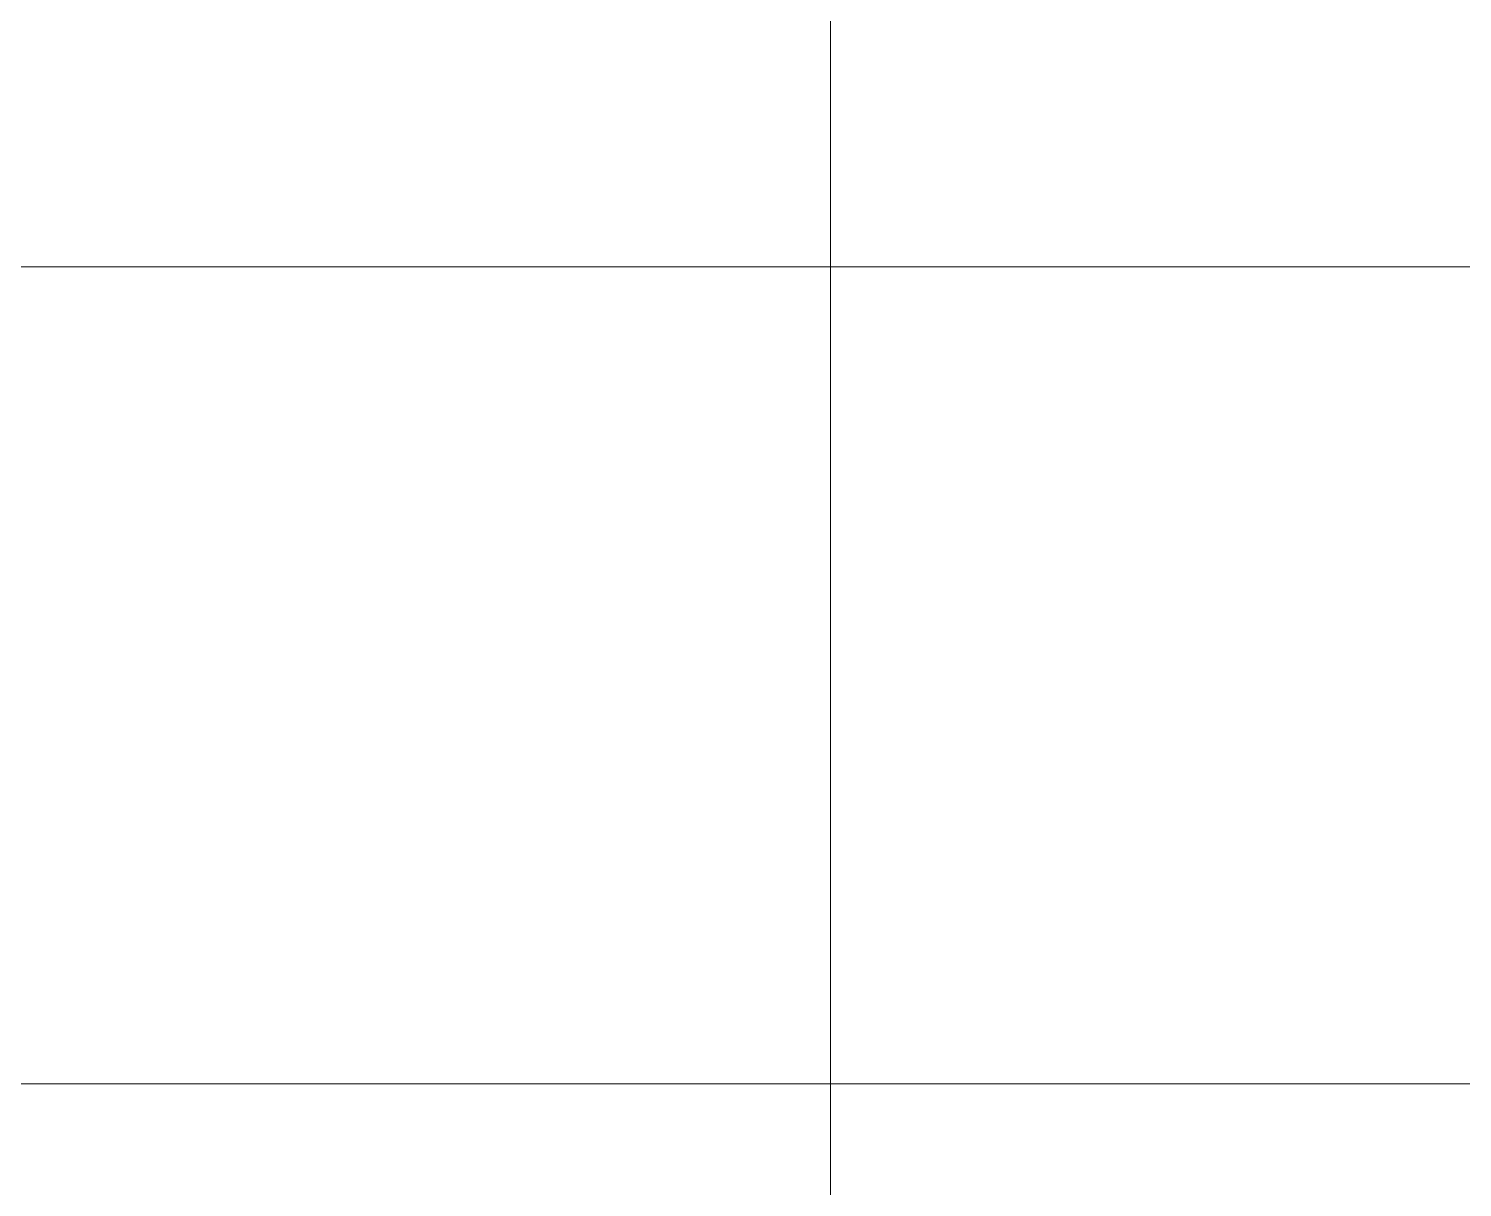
# Model space of a CAD drawing. Header units: millimetres. Extents: x 0 to 586, y 0 to 414.
# Drawn here: x 558.82 to 567.47, y 97.98 to 104.97 of the extents above; entities that cross this region are included whole.
import ezdxf

# ---------------------------------------------------------------- set-up
doc = ezdxf.new("R2010")
doc.units = ezdxf.units.MM

msp = doc.modelspace()

# ---------------------------------------------------------------- hatches: boundary and pattern name
h = msp.add_hatch(color=0)
h.dxf.hatch_style = 2
h.paths.add_polyline_path([(567.065583, 102.150333), (567.065583, 102.880583)])
h = msp.add_hatch(color=0)
h.dxf.hatch_style = 2
h.paths.add_polyline_path([(567.072639, 102.150333), (567.072639, 102.880583)])
h = msp.add_hatch(color=0)
h.dxf.hatch_style = 2
h.paths.add_polyline_path([(567.157306, 102.175028), (567.157306, 102.880583)])
h = msp.add_hatch(color=0)
h.dxf.hatch_style = 2
h.paths.add_polyline_path([(567.164361, 102.175028), (567.164361, 102.880583)])
h = msp.add_hatch(color=0)
h.dxf.hatch_style = 2
h.paths.add_polyline_path([(567.2455, 102.175028), (567.2455, 102.880583)])
h = msp.add_hatch(color=0)
h.dxf.hatch_style = 2
h.paths.add_polyline_path([(567.252556, 102.175028), (567.252556, 102.880583)])
h = msp.add_hatch(color=0)
h.dxf.hatch_style = 2
h.paths.add_polyline_path([(567.252556, 102.175028), (567.252556, 102.880583)])
h = msp.add_hatch(color=0)
h.dxf.hatch_style = 2
h.paths.add_polyline_path([(567.259611, 102.175028), (567.259611, 102.880583)])
h = msp.add_hatch(color=0)
h.dxf.hatch_style = 2
h.paths.add_polyline_path([(567.270194, 102.175028), (567.270194, 102.877056)])
h = msp.add_hatch(color=0)
h.dxf.hatch_style = 2
h.paths.add_polyline_path([(567.273722, 102.175028), (567.273722, 102.877056)])
h = msp.add_hatch(color=0)
h.dxf.hatch_style = 2
h.paths.add_polyline_path([(567.280778, 101.956306), (567.280778, 102.873528)])
h = msp.add_hatch(color=0)
h.dxf.hatch_style = 2
h.paths.add_polyline_path([(567.294889, 101.906917), (567.294889, 102.83825)])
h = msp.add_hatch(color=0)
h.dxf.hatch_style = 2
h.paths.add_polyline_path([(567.298417, 101.903389), (567.298417, 102.834722)])
h = msp.add_hatch(color=0)
h.dxf.hatch_style = 2
h.paths.add_polyline_path([(567.298417, 101.903389), (567.298417, 102.834722)])
h = msp.add_hatch(color=0)
h.dxf.hatch_style = 2
h.paths.add_polyline_path([(567.301944, 101.903389), (567.301944, 102.831194)])
h = msp.add_hatch(color=0)
h.dxf.hatch_style = 2
h.paths.add_polyline_path([(567.301944, 102.743), (567.301944, 102.824139)])
h = msp.add_hatch(color=0)
h.dxf.hatch_style = 2
h.paths.add_polyline_path([(567.309, 102.77475), (567.309, 102.817083)])
h = msp.add_hatch(color=0)
h.dxf.hatch_style = 2
h.paths.add_polyline_path([(567.301944, 101.903389), (567.301944, 102.721833)])
h = msp.add_hatch(color=0)
h.dxf.hatch_style = 2
h.paths.add_polyline_path([(567.301944, 101.903389), (567.301944, 102.718306)])
h = msp.add_hatch(color=0)
h.dxf.hatch_style = 2
h.paths.add_polyline_path([(567.301944, 101.903389), (567.301944, 102.718306)])
h = msp.add_hatch(color=0)
h.dxf.hatch_style = 2
h.paths.add_polyline_path([(567.012667, 102.150333), (567.012667, 102.640694)])
h = msp.add_hatch(color=0)
h.dxf.hatch_style = 2
h.paths.add_polyline_path([(567.012667, 102.150333), (567.012667, 102.637167)])
h = msp.add_hatch(color=0)
h.dxf.hatch_style = 2
h.paths.add_polyline_path([(567.309, 101.903389), (567.309, 102.71125)])
h = msp.add_hatch(color=0)
h.dxf.hatch_style = 2
h.paths.add_polyline_path([(567.319583, 101.903389), (567.319583, 102.563083)])
h = msp.add_hatch(color=0)
h.dxf.hatch_style = 2
h.paths.add_polyline_path([(567.323111, 101.903389), (567.323111, 102.467833)])
h = msp.add_hatch(color=0)
h.dxf.hatch_style = 2
h.paths.add_polyline_path([(566.963278, 102.150333), (566.963278, 102.369056)])
h = msp.add_hatch(color=0)
h.dxf.hatch_style = 2
h.paths.add_polyline_path([(566.963278, 102.150333), (566.963278, 102.369056)])
h = msp.add_hatch(color=0)
h.dxf.hatch_style = 2
h.paths.add_polyline_path([(566.963278, 102.150333), (566.963278, 102.369056)])
h = msp.add_hatch(color=0)
h.dxf.hatch_style = 2
h.paths.add_polyline_path([(566.970333, 102.150333), (566.970333, 102.369056)])
h = msp.add_hatch(color=0)
h.dxf.hatch_style = 2
h.paths.add_polyline_path([(566.998556, 102.150333), (566.998556, 102.369056)])
h = msp.add_hatch(color=0)
h.dxf.hatch_style = 2
h.paths.add_polyline_path([(567.002083, 102.150333), (567.002083, 102.386694)])
h = msp.add_hatch(color=0)
h.dxf.hatch_style = 2
h.paths.add_polyline_path([(567.002083, 102.150333), (567.002083, 102.383167)])
h = msp.add_hatch(color=0)
h.dxf.hatch_style = 2
h.paths.add_polyline_path([(567.002083, 102.150333), (567.002083, 102.369056)])
h = msp.add_hatch(color=0)
h.dxf.hatch_style = 2
h.paths.add_polyline_path([(567.347806, 101.903389), (567.347806, 102.4255)])
h = msp.add_hatch(color=0)
h.dxf.hatch_style = 2
h.paths.add_polyline_path([(567.354861, 101.903389), (567.354861, 102.414917)])
h = msp.add_hatch(color=0)
h.dxf.hatch_style = 2
h.paths.add_polyline_path([(567.354861, 101.903389), (567.354861, 102.404333)])
h = msp.add_hatch(color=0)
h.dxf.hatch_style = 2
h.paths.add_polyline_path([(567.361917, 101.903389), (567.361917, 102.390222)])
h = msp.add_hatch(color=0)
h.dxf.hatch_style = 2
h.paths.add_polyline_path([(567.457167, 101.903389), (567.457167, 102.376111)])
h = msp.add_hatch(color=0)
h.dxf.hatch_style = 2
h.paths.add_polyline_path([(567.460694, 101.903389), (567.460694, 102.376111)])
h = msp.add_hatch(color=0)
h.dxf.hatch_style = 2
h.paths.add_polyline_path([(567.460694, 101.903389), (567.460694, 102.376111)])
h = msp.add_hatch(color=0)
h.dxf.hatch_style = 2
h.paths.add_polyline_path([(567.464222, 101.903389), (567.464222, 102.376111)])
h = msp.add_hatch(color=0)
h.dxf.hatch_style = 2
h.paths.add_polyline_path([(567.464222, 101.903389), (567.464222, 102.376111)])
h = msp.add_hatch(color=0)
h.dxf.hatch_style = 2
h.paths.add_polyline_path([(566.501139, 102.143278), (566.501139, 102.316139)])
h = msp.add_hatch(color=0)
h.dxf.hatch_style = 2
h.paths.add_polyline_path([(566.504667, 102.13975), (566.504667, 102.333778)])
h = msp.add_hatch(color=0)
h.dxf.hatch_style = 2
h.paths.add_polyline_path([(566.511722, 102.136222), (566.511722, 102.333778)])
h = msp.add_hatch(color=0)
h.dxf.hatch_style = 2
h.paths.add_polyline_path([(566.511722, 102.136222), (566.511722, 102.333778)])
h = msp.add_hatch(color=0)
h.dxf.hatch_style = 2
h.paths.add_polyline_path([(566.51525, 102.132694), (566.51525, 102.337306)])
h = msp.add_hatch(color=0)
h.dxf.hatch_style = 2
h.paths.add_polyline_path([(566.543472, 102.122111), (566.543472, 102.344361)])
h = msp.add_hatch(color=0)
h.dxf.hatch_style = 2
h.paths.add_polyline_path([(566.550528, 102.122111), (566.550528, 102.344361)])
h = msp.add_hatch(color=0)
h.dxf.hatch_style = 2
h.paths.add_polyline_path([(566.589333, 102.115056), (566.589333, 102.351417)])
h = msp.add_hatch(color=0)
h.dxf.hatch_style = 2
h.paths.add_polyline_path([(566.596389, 102.115056), (566.596389, 102.351417)])
h = msp.add_hatch(color=0)
h.dxf.hatch_style = 2
h.paths.add_polyline_path([(566.596389, 102.115056), (566.596389, 102.351417)])
h = msp.add_hatch(color=0)
h.dxf.hatch_style = 2
h.paths.add_polyline_path([(566.596389, 102.115056), (566.596389, 102.351417)])
h = msp.add_hatch(color=0)
h.dxf.hatch_style = 2
h.paths.add_polyline_path([(566.596389, 102.115056), (566.596389, 102.351417)])
h = msp.add_hatch(color=0)
h.dxf.hatch_style = 2
h.paths.add_polyline_path([(566.603444, 102.115056), (566.603444, 102.347889)])
h = msp.add_hatch(color=0)
h.dxf.hatch_style = 2
h.paths.add_polyline_path([(566.603444, 102.115056), (566.603444, 102.347889)])
h = msp.add_hatch(color=0)
h.dxf.hatch_style = 2
h.paths.add_polyline_path([(566.606972, 102.115056), (566.606972, 102.347889)])
h = msp.add_hatch(color=0)
h.dxf.hatch_style = 2
h.paths.add_polyline_path([(566.606972, 102.115056), (566.606972, 102.347889)])
h = msp.add_hatch(color=0)
h.dxf.hatch_style = 2
h.paths.add_polyline_path([(566.614028, 102.115056), (566.614028, 102.347889)])
h = msp.add_hatch(color=0)
h.dxf.hatch_style = 2
h.paths.add_polyline_path([(566.614028, 102.115056), (566.614028, 102.347889)])
h = msp.add_hatch(color=0)
h.dxf.hatch_style = 2
h.paths.add_polyline_path([(566.614028, 102.115056), (566.614028, 102.344361)])
h = msp.add_hatch(color=0)
h.dxf.hatch_style = 2
h.paths.add_polyline_path([(566.716333, 102.115056), (566.716333, 102.344361)])
h = msp.add_hatch(color=0)
h.dxf.hatch_style = 2
h.paths.add_polyline_path([(566.719861, 102.115056), (566.719861, 102.344361)])
h = msp.add_hatch(color=0)
h.dxf.hatch_style = 2
h.paths.add_polyline_path([(566.751611, 102.122111), (566.751611, 102.347889)])
h = msp.add_hatch(color=0)
h.dxf.hatch_style = 2
h.paths.add_polyline_path([(566.755139, 102.125639), (566.755139, 102.347889)])
h = msp.add_hatch(color=0)
h.dxf.hatch_style = 2
h.paths.add_polyline_path([(566.779833, 102.129167), (566.779833, 102.347889)])
h = msp.add_hatch(color=0)
h.dxf.hatch_style = 2
h.paths.add_polyline_path([(566.786889, 102.129167), (566.786889, 102.347889)])
h = msp.add_hatch(color=0)
h.dxf.hatch_style = 2
h.paths.add_polyline_path([(566.786889, 102.129167), (566.786889, 102.347889)])
h = msp.add_hatch(color=0)
h.dxf.hatch_style = 2
h.paths.add_polyline_path([(566.790417, 102.132694), (566.790417, 102.347889)])
h = msp.add_hatch(color=0)
h.dxf.hatch_style = 2
h.paths.add_polyline_path([(566.808056, 102.136222), (566.808056, 102.351417)])
h = msp.add_hatch(color=0)
h.dxf.hatch_style = 2
h.paths.add_polyline_path([(566.811583, 102.136222), (566.811583, 102.351417)])
h = msp.add_hatch(color=0)
h.dxf.hatch_style = 2
h.paths.add_polyline_path([(566.811583, 102.136222), (566.811583, 102.351417)])
h = msp.add_hatch(color=0)
h.dxf.hatch_style = 2
h.paths.add_polyline_path([(566.815111, 102.136222), (566.815111, 102.351417)])
h = msp.add_hatch(color=0)
h.dxf.hatch_style = 2
h.paths.add_polyline_path([(566.815111, 102.136222), (566.815111, 102.351417)])
h = msp.add_hatch(color=0)
h.dxf.hatch_style = 2
h.paths.add_polyline_path([(566.815111, 102.136222), (566.815111, 102.351417)])
h = msp.add_hatch(color=0)
h.dxf.hatch_style = 2
h.paths.add_polyline_path([(566.860972, 102.143278), (566.860972, 102.358472)])
h = msp.add_hatch(color=0)
h.dxf.hatch_style = 2
h.paths.add_polyline_path([(566.8645, 102.146806), (566.8645, 102.358472)])
h = msp.add_hatch(color=0)
h.dxf.hatch_style = 2
h.paths.add_polyline_path([(566.441167, 102.196194), (566.441167, 102.252639)])
h = msp.add_hatch(color=0)
h.dxf.hatch_style = 2
h.paths.add_polyline_path([(566.444694, 102.189139), (566.444694, 102.273806)])
h = msp.add_hatch(color=0)
h.dxf.hatch_style = 2
h.paths.add_polyline_path([(566.448222, 102.189139), (566.448222, 102.277333)])
h = msp.add_hatch(color=0)
h.dxf.hatch_style = 2
h.paths.add_polyline_path([(567.252556, 100.259444), (567.252556, 101.427139)])
h = msp.add_hatch(color=0)
h.dxf.hatch_style = 2
h.paths.add_polyline_path([(567.259611, 100.231222), (567.259611, 101.427139)])
h = msp.add_hatch(color=0)
h.dxf.hatch_style = 2
h.paths.add_polyline_path([(567.273722, 100.178306), (567.273722, 101.427139)])
h = msp.add_hatch(color=0)
h.dxf.hatch_style = 2
h.paths.add_polyline_path([(567.280778, 100.160667), (567.280778, 101.427139)])
h = msp.add_hatch(color=0)
h.dxf.hatch_style = 2
h.paths.add_polyline_path([(567.294889, 100.100694), (567.294889, 101.427139)])
h = msp.add_hatch(color=0)
h.dxf.hatch_style = 2
h.paths.add_polyline_path([(567.298417, 100.097167), (567.298417, 101.427139)])
h = msp.add_hatch(color=0)
h.dxf.hatch_style = 2
h.paths.add_polyline_path([(567.298417, 100.097167), (567.298417, 101.427139)])
h = msp.add_hatch(color=0)
h.dxf.hatch_style = 2
h.paths.add_polyline_path([(567.301944, 100.090111), (567.301944, 101.427139)])
h = msp.add_hatch(color=0)
h.dxf.hatch_style = 2
h.paths.add_polyline_path([(567.301944, 100.079528), (567.301944, 101.427139)])
h = msp.add_hatch(color=0)
h.dxf.hatch_style = 2
h.paths.add_polyline_path([(567.301944, 100.079528), (567.301944, 101.427139)])
h = msp.add_hatch(color=0)
h.dxf.hatch_style = 2
h.paths.add_polyline_path([(567.309, 100.079528), (567.309, 101.427139)])
h = msp.add_hatch(color=0)
h.dxf.hatch_style = 2
h.paths.add_polyline_path([(567.319583, 100.079528), (567.319583, 101.427139)])
h = msp.add_hatch(color=0)
h.dxf.hatch_style = 2
h.paths.add_polyline_path([(567.323111, 100.079528), (567.323111, 101.427139)])
h = msp.add_hatch(color=0)
h.dxf.hatch_style = 2
h.paths.add_polyline_path([(567.323111, 100.079528), (567.323111, 101.427139)])
h = msp.add_hatch(color=0)
h.dxf.hatch_style = 2
h.paths.add_polyline_path([(567.330167, 100.079528), (567.330167, 101.427139)])
h = msp.add_hatch(color=0)
h.dxf.hatch_style = 2
h.paths.add_polyline_path([(567.347806, 100.079528), (567.347806, 101.427139)])
h = msp.add_hatch(color=0)
h.dxf.hatch_style = 2
h.paths.add_polyline_path([(567.354861, 100.079528), (567.354861, 101.427139)])
h = msp.add_hatch(color=0)
h.dxf.hatch_style = 2
h.paths.add_polyline_path([(567.354861, 100.079528), (567.354861, 101.427139)])
h = msp.add_hatch(color=0)
h.dxf.hatch_style = 2
h.paths.add_polyline_path([(567.354861, 100.079528), (567.354861, 101.427139)])
h = msp.add_hatch(color=0)
h.dxf.hatch_style = 2
h.paths.add_polyline_path([(567.354861, 100.079528), (567.354861, 101.427139)])
h = msp.add_hatch(color=0)
h.dxf.hatch_style = 2
h.paths.add_polyline_path([(567.361917, 100.079528), (567.361917, 101.427139)])
h = msp.add_hatch(color=0)
h.dxf.hatch_style = 2
h.paths.add_polyline_path([(567.361917, 100.079528), (567.361917, 101.427139)])
h = msp.add_hatch(color=0)
h.dxf.hatch_style = 2
h.paths.add_polyline_path([(567.368972, 100.079528), (567.368972, 101.420083)])
h = msp.add_hatch(color=0)
h.dxf.hatch_style = 2
h.paths.add_polyline_path([(567.457167, 100.9015), (567.457167, 101.338944)])
h = msp.add_hatch(color=0)
h.dxf.hatch_style = 2
h.paths.add_polyline_path([(567.460694, 100.908556), (567.460694, 101.324833)])
h = msp.add_hatch(color=0)
h.dxf.hatch_style = 2
h.paths.add_polyline_path([(567.464222, 100.912083), (567.464222, 101.321306)])
h = msp.add_hatch(color=0)
h.dxf.hatch_style = 2
h.paths.add_polyline_path([(567.072639, 100.414667), (567.072639, 100.993222)])
h = msp.add_hatch(color=0)
h.dxf.hatch_style = 2
h.paths.add_polyline_path([(567.157306, 100.633389), (567.157306, 100.993222)])
h = msp.add_hatch(color=0)
h.dxf.hatch_style = 2
h.paths.add_polyline_path([(567.164361, 100.640444), (567.164361, 100.993222)])
h = msp.add_hatch(color=0)
h.dxf.hatch_style = 2
h.paths.add_polyline_path([(567.002083, 100.252389), (567.002083, 100.912083)])
h = msp.add_hatch(color=0)
h.dxf.hatch_style = 2
h.paths.add_polyline_path([(567.002083, 100.252389), (567.002083, 100.912083)])
h = msp.add_hatch(color=0)
h.dxf.hatch_style = 2
h.paths.add_polyline_path([(567.012667, 100.2665), (567.012667, 100.940306)])
h = msp.add_hatch(color=0)
h.dxf.hatch_style = 2
h.paths.add_polyline_path([(567.012667, 100.2665), (567.012667, 100.936778)])
h = msp.add_hatch(color=0)
h.dxf.hatch_style = 2
h.paths.add_polyline_path([(566.441167, 100.675722), (566.441167, 100.890917)])
h = msp.add_hatch(color=0)
h.dxf.hatch_style = 2
h.paths.add_polyline_path([(566.444694, 100.675722), (566.444694, 100.890917)])
h = msp.add_hatch(color=0)
h.dxf.hatch_style = 2
h.paths.add_polyline_path([(566.444694, 100.675722), (566.444694, 100.890917)])
h = msp.add_hatch(color=0)
h.dxf.hatch_style = 2
h.paths.add_polyline_path([(566.448222, 100.675722), (566.448222, 100.887389)])
h = msp.add_hatch(color=0)
h.dxf.hatch_style = 2
h.paths.add_polyline_path([(566.501139, 100.668667), (566.501139, 100.866222)])
h = msp.add_hatch(color=0)
h.dxf.hatch_style = 2
h.paths.add_polyline_path([(566.504667, 100.668667), (566.504667, 100.866222)])
h = msp.add_hatch(color=0)
h.dxf.hatch_style = 2
h.paths.add_polyline_path([(566.504667, 100.668667), (566.504667, 100.866222)])
h = msp.add_hatch(color=0)
h.dxf.hatch_style = 2
h.paths.add_polyline_path([(566.511722, 100.668667), (566.511722, 100.862694)])
h = msp.add_hatch(color=0)
h.dxf.hatch_style = 2
h.paths.add_polyline_path([(566.511722, 100.668667), (566.511722, 100.862694)])
h = msp.add_hatch(color=0)
h.dxf.hatch_style = 2
h.paths.add_polyline_path([(566.51525, 100.668667), (566.51525, 100.862694)])
h = msp.add_hatch(color=0)
h.dxf.hatch_style = 2
h.paths.add_polyline_path([(566.543472, 100.668667), (566.543472, 100.852111)])
h = msp.add_hatch(color=0)
h.dxf.hatch_style = 2
h.paths.add_polyline_path([(566.550528, 100.665139), (566.550528, 100.848583)])
h = msp.add_hatch(color=0)
h.dxf.hatch_style = 2
h.paths.add_polyline_path([(566.589333, 100.665139), (566.589333, 100.830944)])
h = msp.add_hatch(color=0)
h.dxf.hatch_style = 2
h.paths.add_polyline_path([(566.596389, 100.661611), (566.596389, 100.830944)])
h = msp.add_hatch(color=0)
h.dxf.hatch_style = 2
h.paths.add_polyline_path([(566.596389, 100.661611), (566.596389, 100.830944)])
h = msp.add_hatch(color=0)
h.dxf.hatch_style = 2
h.paths.add_polyline_path([(566.596389, 100.661611), (566.596389, 100.827417)])
h = msp.add_hatch(color=0)
h.dxf.hatch_style = 2
h.paths.add_polyline_path([(566.603444, 100.428778), (566.603444, 100.827417)])
h = msp.add_hatch(color=0)
h.dxf.hatch_style = 2
h.paths.add_polyline_path([(566.606972, 100.397028), (566.606972, 100.823889)])
h = msp.add_hatch(color=0)
h.dxf.hatch_style = 2
h.paths.add_polyline_path([(566.614028, 100.326472), (566.614028, 100.823889)])
h = msp.add_hatch(color=0)
h.dxf.hatch_style = 2
h.paths.add_polyline_path([(566.614028, 100.326472), (566.614028, 100.823889)])
h = msp.add_hatch(color=0)
h.dxf.hatch_style = 2
h.paths.add_polyline_path([(566.614028, 100.322944), (566.614028, 100.823889)])
h = msp.add_hatch(color=0)
h.dxf.hatch_style = 2
h.paths.add_polyline_path([(566.716333, 99.747917), (566.716333, 100.778028)])
h = msp.add_hatch(color=0)
h.dxf.hatch_style = 2
h.paths.add_polyline_path([(566.719861, 99.747917), (566.719861, 100.7745)])
h = msp.add_hatch(color=0)
h.dxf.hatch_style = 2
h.paths.add_polyline_path([(566.751611, 99.747917), (566.751611, 100.749806)])
h = msp.add_hatch(color=0)
h.dxf.hatch_style = 2
h.paths.add_polyline_path([(566.755139, 99.747917), (566.755139, 100.746278)])
h = msp.add_hatch(color=0)
h.dxf.hatch_style = 2
h.paths.add_polyline_path([(566.963278, 100.203), (566.963278, 100.809778)])
h = msp.add_hatch(color=0)
h.dxf.hatch_style = 2
h.paths.add_polyline_path([(566.963278, 100.203), (566.963278, 100.809778)])
h = msp.add_hatch(color=0)
h.dxf.hatch_style = 2
h.paths.add_polyline_path([(566.963278, 100.203), (566.963278, 100.809778)])
h = msp.add_hatch(color=0)
h.dxf.hatch_style = 2
h.paths.add_polyline_path([(567.457167, 100.1395), (567.457167, 100.753333)])
h = msp.add_hatch(color=0)
h.dxf.hatch_style = 2
h.paths.add_polyline_path([(567.460694, 100.143028), (567.460694, 100.728639)])
h = msp.add_hatch(color=0)
h.dxf.hatch_style = 2
h.paths.add_polyline_path([(566.596389, 100.506389), (566.596389, 100.661611)])
h = msp.add_hatch(color=0)
h.dxf.hatch_style = 2
h.paths.add_polyline_path([(566.786889, 99.85375), (566.786889, 100.721583)])
h = msp.add_hatch(color=0)
h.dxf.hatch_style = 2
h.paths.add_polyline_path([(566.808056, 100.203), (566.808056, 100.626333)])
h = msp.add_hatch(color=0)
h.dxf.hatch_style = 2
h.paths.add_polyline_path([(566.811583, 100.203), (566.811583, 100.622806)])
h = msp.add_hatch(color=0)
h.dxf.hatch_style = 2
h.paths.add_polyline_path([(566.811583, 100.203), (566.811583, 100.622806)])
h = msp.add_hatch(color=0)
h.dxf.hatch_style = 2
h.paths.add_polyline_path([(566.815111, 100.203), (566.815111, 100.481694)])
h = msp.add_hatch(color=0)
h.dxf.hatch_style = 2
h.paths.add_polyline_path([(566.815111, 100.203), (566.815111, 100.481694)])
h = msp.add_hatch(color=0)
h.dxf.hatch_style = 2
h.paths.add_polyline_path([(566.860972, 100.203), (566.860972, 100.474639)])
h = msp.add_hatch(color=0)
h.dxf.hatch_style = 2
h.paths.add_polyline_path([(566.8645, 100.203), (566.8645, 100.471111)])
h = msp.add_hatch(color=0)
h.dxf.hatch_style = 2
h.paths.add_polyline_path([(566.614028, 99.747917), (566.614028, 100.312361)])
h = msp.add_hatch(color=0)
h.dxf.hatch_style = 2
h.paths.add_polyline_path([(567.464222, 100.146556), (567.464222, 100.358222)])
h = msp.add_hatch(color=0)
h.dxf.hatch_style = 2
h.paths.add_polyline_path([(566.606972, 99.747917), (566.606972, 100.213583)])
h = msp.add_hatch(color=0)
h.dxf.hatch_style = 2
h.paths.add_polyline_path([(566.606972, 99.747917), (566.606972, 100.213583)])
h = msp.add_hatch(color=0)
h.dxf.hatch_style = 2
h.paths.add_polyline_path([(566.589333, 99.747917), (566.589333, 100.17125)])
h = msp.add_hatch(color=0)
h.dxf.hatch_style = 2
h.paths.add_polyline_path([(566.596389, 99.747917), (566.596389, 100.188889)])
h = msp.add_hatch(color=0)
h.dxf.hatch_style = 2
h.paths.add_polyline_path([(566.596389, 99.747917), (566.596389, 100.188889)])
h = msp.add_hatch(color=0)
h.dxf.hatch_style = 2
h.paths.add_polyline_path([(566.596389, 99.747917), (566.596389, 100.188889)])
h = msp.add_hatch(color=0)
h.dxf.hatch_style = 2
h.paths.add_polyline_path([(566.603444, 99.747917), (566.603444, 100.206528)])
h = msp.add_hatch(color=0)
h.dxf.hatch_style = 2
h.paths.add_polyline_path([(566.808056, 99.941944), (566.808056, 100.203)])
h = msp.add_hatch(color=0)
h.dxf.hatch_style = 2
h.paths.add_polyline_path([(566.815111, 99.956056), (566.815111, 100.153611)])
h = msp.add_hatch(color=0)
h.dxf.hatch_style = 2
h.paths.add_polyline_path([(566.543472, 99.786722), (566.543472, 100.072472)])
h = msp.add_hatch(color=0)
h.dxf.hatch_style = 2
h.paths.add_polyline_path([(566.511722, 99.822), (566.511722, 100.008972)])
h = msp.add_hatch(color=0)
h.dxf.hatch_style = 2
h.paths.add_polyline_path([(566.51525, 99.818472), (566.51525, 100.016028)])

# ---------------------------------------------------------------- linework, layer by layer
at = {"color": 0, "lineweight": 0}
for points in [[(563.65775, 78.902278), (563.65775, 118.311083)], [(551.550417, 103.533222), (575.772139, 103.533222)], [(541.390417, 98.608444), (575.772139, 98.608444)]]:
    msp.add_lwpolyline(points, dxfattribs=at)

doc.saveas('drawing.dxf')
